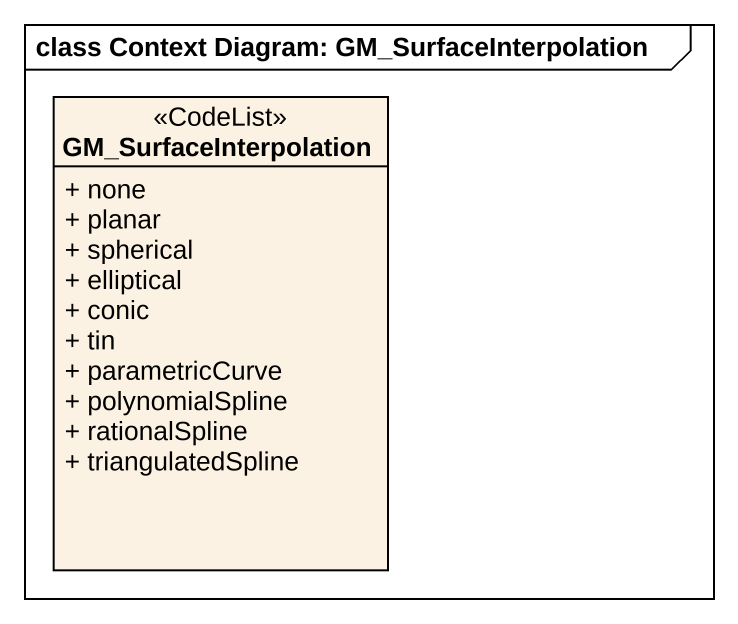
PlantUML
@startuml
mainframe class Context Diagram: GM_SurfaceInterpolation
hide circle
hide empty members
skinparam classAttributeIconSize 0
class GM_SurfaceInterpolation <<CodeList>> {
  + none
  + planar
  + spherical
  + elliptical
  + conic
  + tin
  + parametricCurve
  + polynomialSpline
  + rationalSpline
  + triangulatedSpline
}
@enduml
